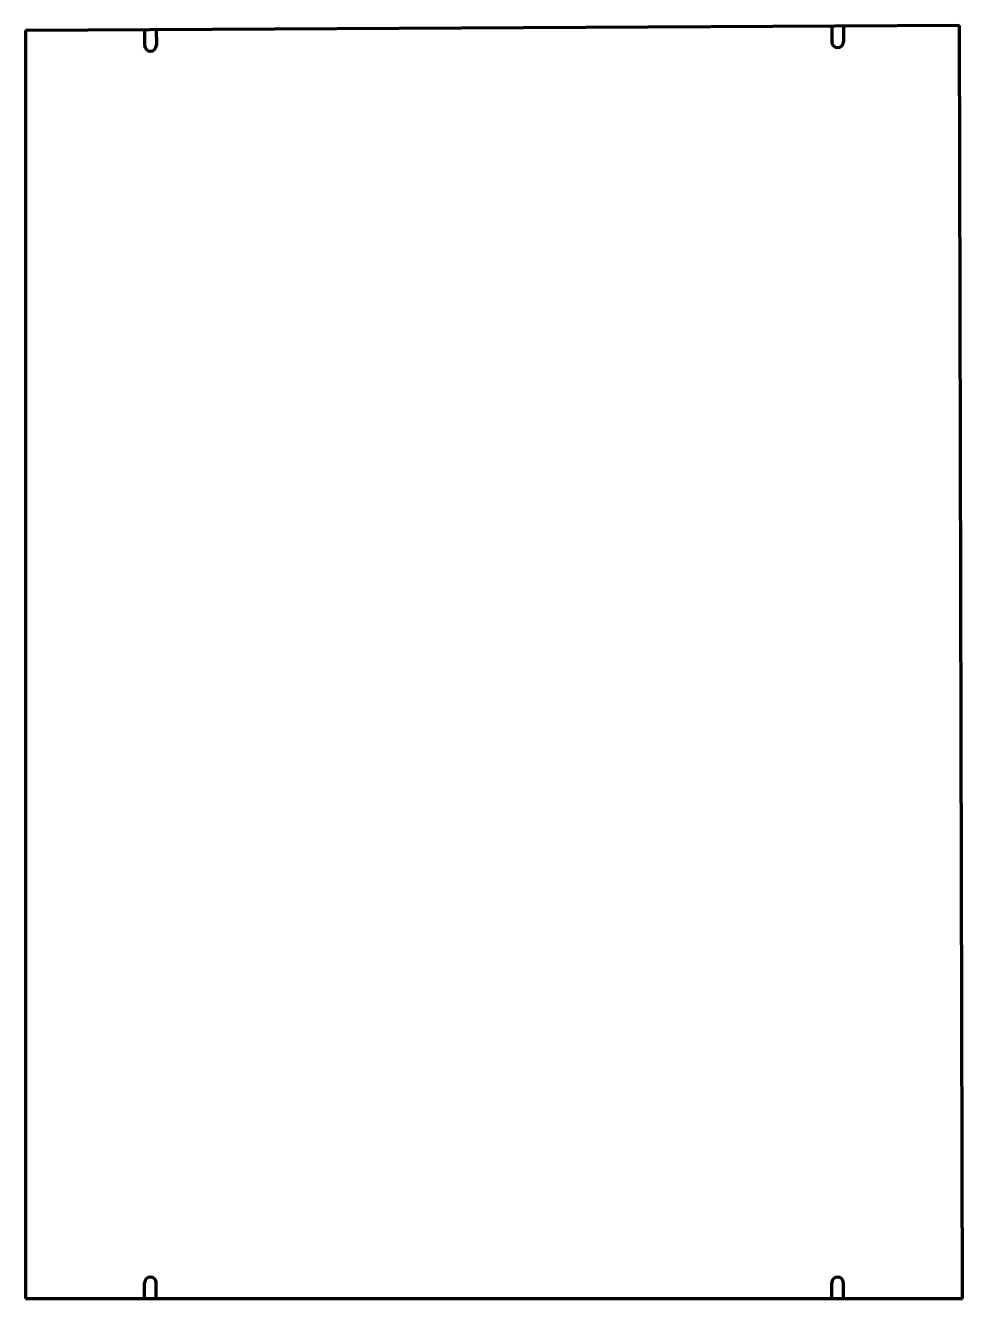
# Model space of a CAD drawing. Header units: inches. Extents: x 0 to 60, y 0 to 81.5.
import ezdxf

# ---------------------------------------------------------------- set-up
doc = ezdxf.new("R2010")
doc.units = ezdxf.units.IN
doc.header["$MEASUREMENT"] = 0
doc.layers.add('1', color=7, linetype='Continuous')

msp = doc.modelspace()

# ---------------------------------------------------------------- linework, layer by layer
at = {"color": 7, "lineweight": 90}
for p, q in [((59.812, 81.5), (0, 81.188)), ((60, 0), (59.812, 81.5)), ((0, 81.188), (0, 0)), ((0, 0), (60, 0))]:
    msp.add_line(p, q, dxfattribs=at)
at = {"layer": '1', "color": 7, "lineweight": 90}
for p, q in [((7.625, 81.227), (7.63, 80.227)), ((8.375, 81.231), (8.38, 80.231)), ((51.625, 81.457), (51.63, 80.457)), ((52.375, 81.461), (52.38, 80.461)), ((7.625, 0), (7.625, 1)), ((8.375, 0), (8.375, 1)), ((51.625, 0), (51.625, 1)), ((52.375, 0), (52.375, 1))]:
    msp.add_line(p, q, dxfattribs=at)
for centre, start, end in [((8.005, 80.229), 180.29935, 360.29935), ((52.005, 80.459), 180.29935, 360.29935), ((8, 1), 0, 180), ((52, 1), 0, 180)]:
    msp.add_arc(centre, 0.375, start, end, dxfattribs=at)

doc.saveas('drawing.dxf')
